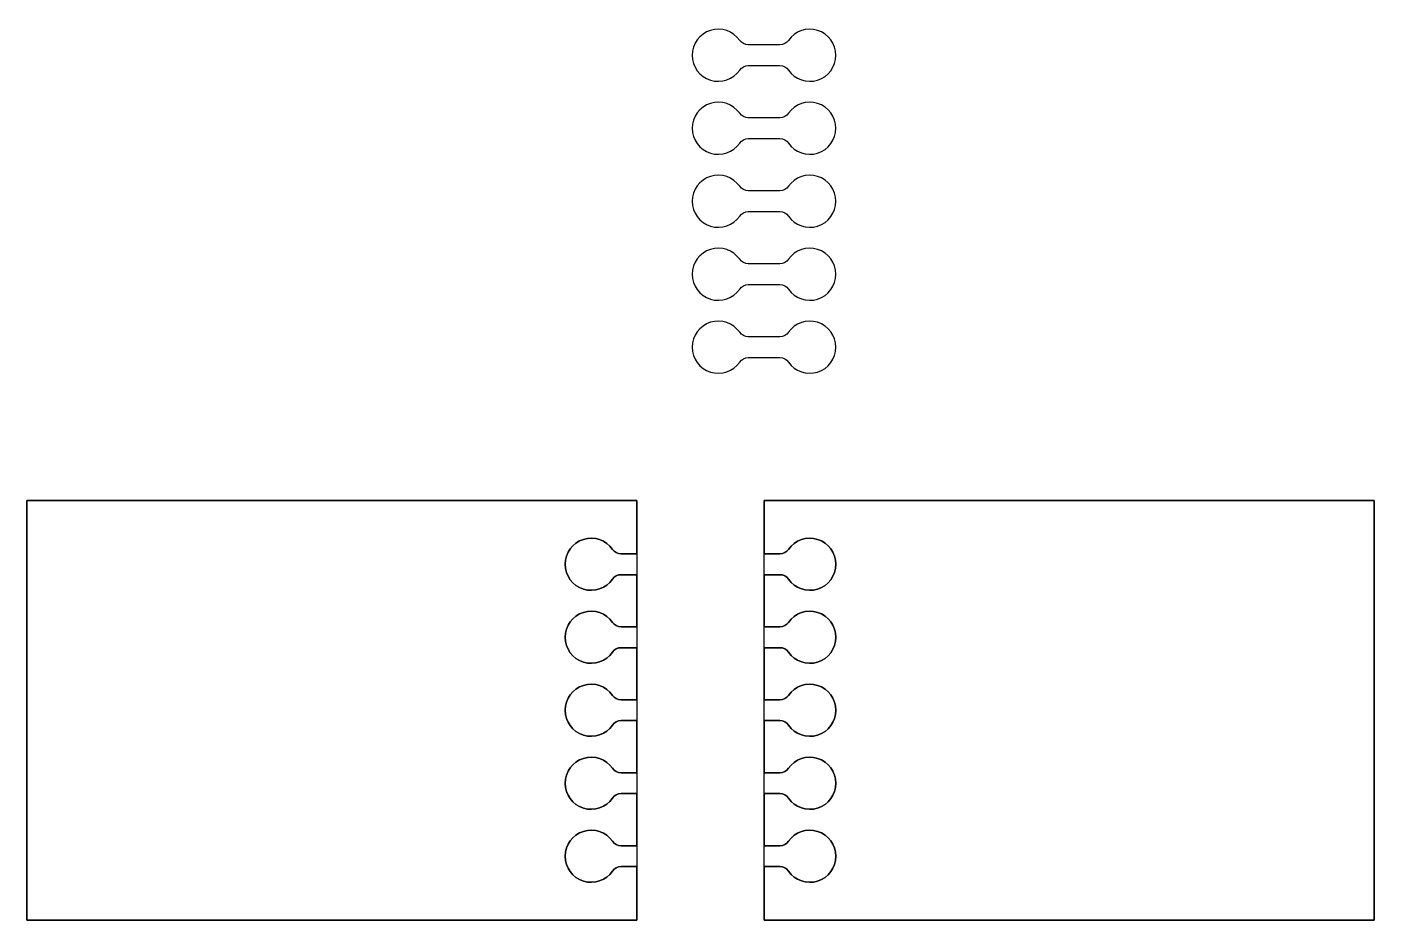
# Model space of a CAD drawing. Extents: x -459 to 71, y -1031 to -680.
import ezdxf

# ---------------------------------------------------------------- set-up
doc = ezdxf.new("R2010")
doc.units = 0
doc.layers.add('1', color=7, linetype='CONTINUOUS')

# ---------------------------------------------------------------- blocks, each defined once
blk = doc.blocks.new('*M0')
at = {"layer": '1', "color": 7, "linetype": 'CONTINUOUS'}
for p, q in [((85.4734, 880.72748, 15), (85.4734, 880.72748, 5)), ((67.4734, 874.57748, 5), (67.4734, 874.57748, 15)), ((73.69705, 874.57748, 5), (67.4734, 874.57748, 5)), ((67.4734, 874.57748, 15), (73.69705, 874.57748, 15)), ((67.4734, 866.37748, 5), (67.4734, 874.57748, 5)), ((73.69705, 874.57748, 15), (73.69705, 874.57748, 5)), ((77.06172, 876.33462, 15), (77.06172, 876.33462, 5)), ((95.7234, 870.47748, 15), (95.7234, 870.47748, 5)), ((67.4734, 866.37748, 15), (67.4734, 866.37748, 5)), ((73.69705, 866.37748, 15), (67.4734, 866.37748, 15)), ((67.4734, 866.37748, 5), (73.69705, 866.37748, 5)), ((73.69705, 866.37748, 15), (73.69705, 866.37748, 5)), ((77.06172, 864.62034, 15), (77.06172, 864.62034, 5)), ((85.4734, 860.22748, 15), (85.4734, 860.22748, 5))]:
    blk.add_line(p, q, dxfattribs=at)
at = {"layer": '1', "color": 7, "linetype": 'CONTINUOUS', "extrusion": (0, 0, -1)}
for centre, radius, start, end in [((-85.4734, 870.47748, -15), 10.25, 34.84990556, 325.15009722), ((-73.697047, 878.67748, -5), 4.1, 214.84990556, 270), ((-73.697047, 862.27748, -5), 4.1, 90, 145.15009444)]:
    blk.add_arc(centre, radius, start, end, dxfattribs=at)
at = {"layer": '1', "color": 7, "linetype": 'CONTINUOUS'}
for centre, radius, start, end in [((85.4734, 870.47748, 5), 10.25, 214.84990556, 145.15009722), ((73.697047, 878.67748, 15), 4.1, 270, 325.15009444), ((73.697047, 862.27748, 15), 4.1, 34.84990556, 90)]:
    blk.add_arc(centre, radius, start, end, dxfattribs=at)
blk = doc.blocks.new('*M1')
at = {"layer": '1', "color": 7, "linetype": 'CONTINUOUS'}
for p, q in [((85.4734, 909.42748, 15), (85.4734, 909.42748, 5)), ((67.4734, 903.27748, 15), (73.69705, 903.27748, 15)), ((67.4734, 903.27748, 5), (67.4734, 903.27748, 15)), ((73.69705, 903.27748, 5), (67.4734, 903.27748, 5)), ((67.4734, 895.07748, 5), (67.4734, 903.27748, 5)), ((73.69705, 903.27748, 15), (73.69705, 903.27748, 5)), ((77.06172, 905.03462, 15), (77.06172, 905.03462, 5)), ((95.7234, 899.17748, 15), (95.7234, 899.17748, 5)), ((73.69705, 895.07748, 15), (67.4734, 895.07748, 15)), ((67.4734, 895.07748, 15), (67.4734, 895.07748, 5)), ((67.4734, 895.07748, 5), (73.69705, 895.07748, 5)), ((73.69705, 895.07748, 15), (73.69705, 895.07748, 5)), ((77.06172, 893.32034, 15), (77.06172, 893.32034, 5)), ((85.4734, 888.92748, 15), (85.4734, 888.92748, 5))]:
    blk.add_line(p, q, dxfattribs=at)
at = {"layer": '1', "color": 7, "linetype": 'CONTINUOUS', "extrusion": (0, 0, -1)}
for centre, radius, start, end in [((-85.4734, 899.17748, -15), 10.25, 34.84990556, 325.15009722), ((-73.697047, 907.37748, -5), 4.1, 214.84990556, 270), ((-73.697047, 890.97748, -5), 4.1, 90, 145.15009444)]:
    blk.add_arc(centre, radius, start, end, dxfattribs=at)
at = {"layer": '1', "color": 7, "linetype": 'CONTINUOUS'}
for centre, radius, start, end in [((85.4734, 899.17748, 5), 10.25, 214.84990556, 145.15009722), ((73.697047, 907.37748, 15), 4.1, 270, 325.15009444), ((73.697047, 890.97748, 15), 4.1, 34.84990556, 90)]:
    blk.add_arc(centre, radius, start, end, dxfattribs=at)
blk = doc.blocks.new('*M2')
at = {"layer": '1', "color": 7, "linetype": 'CONTINUOUS'}
for p, q in [((85.4734, 938.12748, 15), (85.4734, 938.12748, 5)), ((77.06172, 933.73462, 15), (77.06172, 933.73462, 5)), ((67.4734, 931.97748, 15), (73.69705, 931.97748, 15)), ((67.4734, 931.97748, 5), (67.4734, 931.97748, 15)), ((73.69705, 931.97748, 5), (67.4734, 931.97748, 5)), ((67.4734, 923.77748, 5), (67.4734, 931.97748, 5)), ((73.69705, 931.97748, 15), (73.69705, 931.97748, 5)), ((95.7234, 927.87748, 15), (95.7234, 927.87748, 5)), ((73.69705, 923.77748, 15), (67.4734, 923.77748, 15)), ((67.4734, 923.77748, 15), (67.4734, 923.77748, 5)), ((67.4734, 923.77748, 5), (73.69705, 923.77748, 5)), ((73.69705, 923.77748, 15), (73.69705, 923.77748, 5)), ((77.06172, 922.02034, 15), (77.06172, 922.02034, 5)), ((85.4734, 917.62748, 15), (85.4734, 917.62748, 5))]:
    blk.add_line(p, q, dxfattribs=at)
at = {"layer": '1', "color": 7, "linetype": 'CONTINUOUS', "extrusion": (0, 0, -1)}
for centre, radius, start, end in [((-85.4734, 927.87748, -15), 10.25, 34.84990556, 325.15009722), ((-73.697047, 936.07748, -5), 4.1, 214.84990556, 270), ((-73.697047, 919.67748, -5), 4.1, 90, 145.15009444)]:
    blk.add_arc(centre, radius, start, end, dxfattribs=at)
at = {"layer": '1', "color": 7, "linetype": 'CONTINUOUS'}
for centre, radius, start, end in [((85.4734, 927.87748, 5), 10.25, 214.84990556, 145.15009722), ((73.697047, 936.07748, 15), 4.1, 270, 325.15009444), ((73.697047, 919.67748, 15), 4.1, 34.84990556, 90)]:
    blk.add_arc(centre, radius, start, end, dxfattribs=at)
blk = doc.blocks.new('*M3')
at = {"layer": '1', "color": 7, "linetype": 'CONTINUOUS'}
for p, q in [((85.4734, 966.82748, 15), (85.4734, 966.82748, 5)), ((67.4734, 960.67748, 15), (73.69705, 960.67748, 15)), ((67.4734, 960.67748, 5), (67.4734, 960.67748, 15)), ((73.69705, 960.67748, 5), (67.4734, 960.67748, 5)), ((67.4734, 952.47748, 5), (67.4734, 960.67748, 5)), ((73.69705, 960.67748, 15), (73.69705, 960.67748, 5)), ((77.06172, 962.43462, 15), (77.06172, 962.43462, 5)), ((95.7234, 956.57748, 15), (95.7234, 956.57748, 5)), ((73.69705, 952.47748, 15), (67.4734, 952.47748, 15)), ((67.4734, 952.47748, 15), (67.4734, 952.47748, 5)), ((67.4734, 952.47748, 5), (73.69705, 952.47748, 5)), ((73.69705, 952.47748, 15), (73.69705, 952.47748, 5)), ((77.06172, 950.72034, 15), (77.06172, 950.72034, 5)), ((85.4734, 946.32748, 15), (85.4734, 946.32748, 5))]:
    blk.add_line(p, q, dxfattribs=at)
at = {"layer": '1', "color": 7, "linetype": 'CONTINUOUS', "extrusion": (0, 0, -1)}
for centre, radius, start, end in [((-85.4734, 956.57748, -15), 10.25, 34.84990556, 325.15009722), ((-73.697047, 964.77748, -5), 4.1, 214.84990556, 270), ((-73.697047, 948.37748, -5), 4.1, 90, 145.15009444)]:
    blk.add_arc(centre, radius, start, end, dxfattribs=at)
at = {"layer": '1', "color": 7, "linetype": 'CONTINUOUS'}
for centre, radius, start, end in [((85.4734, 956.57748, 5), 10.25, 214.84990556, 145.15009722), ((73.697047, 964.77748, 15), 4.1, 270, 325.15009444), ((73.697047, 948.37748, 15), 4.1, 34.84990556, 90)]:
    blk.add_arc(centre, radius, start, end, dxfattribs=at)
blk = doc.blocks.new('*M4')
at = {"layer": '1', "color": 7, "linetype": 'CONTINUOUS'}
for p, q in [((77.06172, 991.13462, 15), (77.06172, 991.13462, 5)), ((85.4734, 995.52748, 15), (85.4734, 995.52748, 5)), ((67.4734, 989.37748, 15), (73.69705, 989.37748, 15)), ((67.4734, 989.37748, 5), (67.4734, 989.37748, 15)), ((73.69705, 989.37748, 5), (67.4734, 989.37748, 5)), ((67.4734, 981.17748, 5), (67.4734, 989.37748, 5)), ((73.69705, 989.37748, 15), (73.69705, 989.37748, 5)), ((73.69705, 981.17748, 15), (67.4734, 981.17748, 15)), ((67.4734, 981.17748, 15), (67.4734, 981.17748, 5)), ((67.4734, 981.17748, 5), (73.69705, 981.17748, 5)), ((73.69705, 981.17748, 15), (73.69705, 981.17748, 5)), ((95.7234, 985.27748, 15), (95.7234, 985.27748, 5)), ((77.06172, 979.42034, 15), (77.06172, 979.42034, 5)), ((85.4734, 975.02748, 15), (85.4734, 975.02748, 5))]:
    blk.add_line(p, q, dxfattribs=at)
for centre, radius, start, end in [((73.697047, 993.47748, 15), 4.1, 270, 325.15009444), ((85.4734, 985.27748, 5), 10.25, 214.84990556, 145.15009722), ((73.697047, 977.07748, 15), 4.1, 34.84990556, 90)]:
    blk.add_arc(centre, radius, start, end, dxfattribs=at)
at = {"layer": '1', "color": 7, "linetype": 'CONTINUOUS', "extrusion": (0, 0, -1)}
for centre, radius, start, end in [((-73.697047, 993.47748, -5), 4.1, 214.84990556, 270), ((-85.4734, 985.27748, -15), 10.25, 34.84990556, 325.15009722), ((-73.697047, 977.07748, -5), 4.1, 90, 145.15009444)]:
    blk.add_arc(centre, radius, start, end, dxfattribs=at)
blk = doc.blocks.new('*M5')
at = {"layer": '1', "color": 7, "linetype": 'CONTINUOUS'}
for p, q in [((307.4734, 1010.37748, 15), (67.4734, 1010.37748, 15)), ((67.4734, 1010.37748, 15), (67.4734, 989.37748, 15)), ((67.4734, 845.37748), (67.4734, 1010.37748)), ((67.4734, 1010.37748), (307.4734, 1010.37748)), ((67.4734, 1010.37748, 15), (67.4734, 1010.37748)), ((307.4734, 845.37748, 15), (307.4734, 1010.37748, 15)), ((307.4734, 1010.37748), (307.4734, 845.37748)), ((307.4734, 1010.37748, 15), (307.4734, 1010.37748)), ((67.4734, 981.17748, 15), (67.4734, 960.67748, 15)), ((67.4734, 952.47748, 15), (67.4734, 931.97748, 15)), ((67.4734, 923.77748, 15), (67.4734, 903.27748, 15)), ((67.4734, 895.07748, 15), (67.4734, 874.57748, 15)), ((67.4734, 866.37748, 15), (67.4734, 845.37748, 15)), ((67.4734, 845.37748, 15), (307.4734, 845.37748, 15)), ((307.4734, 845.37748), (67.4734, 845.37748)), ((67.4734, 845.37748, 15), (67.4734, 845.37748)), ((307.4734, 845.37748, 15), (307.4734, 845.37748))]:
    blk.add_line(p, q, dxfattribs=at)
blk = doc.blocks.new('*M6')
at = {"layer": '1', "color": 7, "linetype": 'CONTINUOUS'}
for name in ['*M5', '*M4']:
    blk.add_blockref(name, (0, 0), dxfattribs=at)
blk = doc.blocks.new('*M7')
at = {"layer": '1', "color": 7, "linetype": 'CONTINUOUS'}
for name in ['*M6', '*M3']:
    blk.add_blockref(name, (0, 0), dxfattribs=at)
blk = doc.blocks.new('*M8')
at = {"layer": '1', "color": 7, "linetype": 'CONTINUOUS'}
for name in ['*M7', '*M2']:
    blk.add_blockref(name, (0, 0), dxfattribs=at)
blk = doc.blocks.new('*M9')
at = {"layer": '1', "color": 7, "linetype": 'CONTINUOUS'}
for name in ['*M8', '*M1']:
    blk.add_blockref(name, (0, 0), dxfattribs=at)
blk = doc.blocks.new('*M10')
at = {"layer": '1', "color": 7, "linetype": 'CONTINUOUS'}
for name in ['*M9', '*M0']:
    blk.add_blockref(name, (0, 0), dxfattribs=at)
blk = doc.blocks.new('*M11')
at = {"layer": '1', "color": 7, "linetype": 'CONTINUOUS'}
for p, q in [((-85.4734, -860.22748, 15), (-85.4734, -860.22748, 5)), ((-77.06172, -864.62034, 15), (-77.06172, -864.62034, 5)), ((-73.69705, -866.37748, 15), (-67.4734, -866.37748, 15)), ((-73.69705, -866.37748, 15), (-73.69705, -866.37748, 5)), ((-67.4734, -866.37748, 5), (-73.69705, -866.37748, 5)), ((-67.4734, -866.37748, 15), (-67.4734, -866.37748, 5)), ((-67.4734, -866.37748, 5), (-67.4734, -874.57748, 5)), ((-95.7234, -870.47748, 15), (-95.7234, -870.47748, 5)), ((-77.06172, -876.33462, 15), (-77.06172, -876.33462, 5)), ((-73.69705, -874.57748, 5), (-67.4734, -874.57748, 5)), ((-73.69705, -874.57748, 15), (-73.69705, -874.57748, 5)), ((-67.4734, -874.57748, 15), (-73.69705, -874.57748, 15)), ((-67.4734, -874.57748, 5), (-67.4734, -874.57748, 15)), ((-85.4734, -880.72748, 15), (-85.4734, -880.72748, 5))]:
    blk.add_line(p, q, dxfattribs=at)
at = {"layer": '1', "color": 7, "linetype": 'CONTINUOUS', "extrusion": (0, 0, -1)}
for centre, radius, start, end in [((85.4734, -870.47748, -15), 10.25, 214.84990556, 145.15009722), ((73.697047, -862.27748, -5), 4.1, 270, 325.15009444), ((73.697047, -878.67748, -5), 4.1, 34.84990556, 90)]:
    blk.add_arc(centre, radius, start, end, dxfattribs=at)
at = {"layer": '1', "color": 7, "linetype": 'CONTINUOUS'}
for centre, radius, start, end in [((-85.4734, -870.47748, 5), 10.25, 34.84990556, 325.15009722), ((-73.697047, -862.27748, 15), 4.1, 214.84990556, 270), ((-73.697047, -878.67748, 15), 4.1, 90, 145.15009444)]:
    blk.add_arc(centre, radius, start, end, dxfattribs=at)
blk = doc.blocks.new('*M12')
at = {"layer": '1', "color": 7, "linetype": 'CONTINUOUS'}
for p, q in [((-85.4734, -888.92748, 15), (-85.4734, -888.92748, 5)), ((-77.06172, -893.32034, 15), (-77.06172, -893.32034, 5)), ((-73.69705, -895.07748, 15), (-67.4734, -895.07748, 15)), ((-73.69705, -895.07748, 15), (-73.69705, -895.07748, 5)), ((-67.4734, -895.07748, 5), (-73.69705, -895.07748, 5)), ((-67.4734, -895.07748, 15), (-67.4734, -895.07748, 5)), ((-67.4734, -895.07748, 5), (-67.4734, -903.27748, 5)), ((-95.7234, -899.17748, 15), (-95.7234, -899.17748, 5)), ((-77.06172, -905.03462, 15), (-77.06172, -905.03462, 5)), ((-67.4734, -903.27748, 15), (-73.69705, -903.27748, 15)), ((-73.69705, -903.27748, 5), (-67.4734, -903.27748, 5)), ((-73.69705, -903.27748, 15), (-73.69705, -903.27748, 5)), ((-67.4734, -903.27748, 5), (-67.4734, -903.27748, 15)), ((-85.4734, -909.42748, 15), (-85.4734, -909.42748, 5))]:
    blk.add_line(p, q, dxfattribs=at)
at = {"layer": '1', "color": 7, "linetype": 'CONTINUOUS', "extrusion": (0, 0, -1)}
for centre, radius, start, end in [((85.4734, -899.17748, -15), 10.25, 214.84990556, 145.15009722), ((73.697047, -890.97748, -5), 4.1, 270, 325.15009444), ((73.697047, -907.37748, -5), 4.1, 34.84990556, 90)]:
    blk.add_arc(centre, radius, start, end, dxfattribs=at)
at = {"layer": '1', "color": 7, "linetype": 'CONTINUOUS'}
for centre, radius, start, end in [((-85.4734, -899.17748, 5), 10.25, 34.84990556, 325.15009722), ((-73.697047, -890.97748, 15), 4.1, 214.84990556, 270), ((-73.697047, -907.37748, 15), 4.1, 90, 145.15009444)]:
    blk.add_arc(centre, radius, start, end, dxfattribs=at)
blk = doc.blocks.new('*M13')
at = {"layer": '1', "color": 7, "linetype": 'CONTINUOUS'}
for p, q in [((-85.4734, -917.62748, 15), (-85.4734, -917.62748, 5)), ((-77.06172, -922.02034, 15), (-77.06172, -922.02034, 5)), ((-73.69705, -923.77748, 15), (-67.4734, -923.77748, 15)), ((-73.69705, -923.77748, 15), (-73.69705, -923.77748, 5)), ((-67.4734, -923.77748, 5), (-73.69705, -923.77748, 5)), ((-67.4734, -923.77748, 15), (-67.4734, -923.77748, 5)), ((-67.4734, -923.77748, 5), (-67.4734, -931.97748, 5)), ((-95.7234, -927.87748, 15), (-95.7234, -927.87748, 5)), ((-67.4734, -931.97748, 15), (-73.69705, -931.97748, 15)), ((-73.69705, -931.97748, 5), (-67.4734, -931.97748, 5)), ((-73.69705, -931.97748, 15), (-73.69705, -931.97748, 5)), ((-67.4734, -931.97748, 5), (-67.4734, -931.97748, 15)), ((-77.06172, -933.73462, 15), (-77.06172, -933.73462, 5)), ((-85.4734, -938.12748, 15), (-85.4734, -938.12748, 5))]:
    blk.add_line(p, q, dxfattribs=at)
at = {"layer": '1', "color": 7, "linetype": 'CONTINUOUS', "extrusion": (0, 0, -1)}
for centre, radius, start, end in [((85.4734, -927.87748, -15), 10.25, 214.84990556, 145.15009722), ((73.697047, -919.67748, -5), 4.1, 270, 325.15009444), ((73.697047, -936.07748, -5), 4.1, 34.84990556, 90)]:
    blk.add_arc(centre, radius, start, end, dxfattribs=at)
at = {"layer": '1', "color": 7, "linetype": 'CONTINUOUS'}
for centre, radius, start, end in [((-85.4734, -927.87748, 5), 10.25, 34.84990556, 325.15009722), ((-73.697047, -919.67748, 15), 4.1, 214.84990556, 270), ((-73.697047, -936.07748, 15), 4.1, 90, 145.15009444)]:
    blk.add_arc(centre, radius, start, end, dxfattribs=at)
blk = doc.blocks.new('*M14')
at = {"layer": '1', "color": 7, "linetype": 'CONTINUOUS'}
for p, q in [((-85.4734, -946.32748, 15), (-85.4734, -946.32748, 5)), ((-77.06172, -950.72034, 15), (-77.06172, -950.72034, 5)), ((-73.69705, -952.47748, 15), (-67.4734, -952.47748, 15)), ((-73.69705, -952.47748, 15), (-73.69705, -952.47748, 5)), ((-67.4734, -952.47748, 5), (-73.69705, -952.47748, 5)), ((-67.4734, -952.47748, 15), (-67.4734, -952.47748, 5)), ((-67.4734, -952.47748, 5), (-67.4734, -960.67748, 5)), ((-95.7234, -956.57748, 15), (-95.7234, -956.57748, 5)), ((-77.06172, -962.43462, 15), (-77.06172, -962.43462, 5)), ((-67.4734, -960.67748, 15), (-73.69705, -960.67748, 15)), ((-73.69705, -960.67748, 5), (-67.4734, -960.67748, 5)), ((-73.69705, -960.67748, 15), (-73.69705, -960.67748, 5)), ((-67.4734, -960.67748, 5), (-67.4734, -960.67748, 15)), ((-85.4734, -966.82748, 15), (-85.4734, -966.82748, 5))]:
    blk.add_line(p, q, dxfattribs=at)
at = {"layer": '1', "color": 7, "linetype": 'CONTINUOUS', "extrusion": (0, 0, -1)}
for centre, radius, start, end in [((85.4734, -956.57748, -15), 10.25, 214.84990556, 145.15009722), ((73.697047, -948.37748, -5), 4.1, 270, 325.15009444), ((73.697047, -964.77748, -5), 4.1, 34.84990556, 90)]:
    blk.add_arc(centre, radius, start, end, dxfattribs=at)
at = {"layer": '1', "color": 7, "linetype": 'CONTINUOUS'}
for centre, radius, start, end in [((-85.4734, -956.57748, 5), 10.25, 34.84990556, 325.15009722), ((-73.697047, -948.37748, 15), 4.1, 214.84990556, 270), ((-73.697047, -964.77748, 15), 4.1, 90, 145.15009444)]:
    blk.add_arc(centre, radius, start, end, dxfattribs=at)
blk = doc.blocks.new('*M15')
at = {"layer": '1', "color": 7, "linetype": 'CONTINUOUS'}
for p, q in [((-85.4734, -975.02748, 15), (-85.4734, -975.02748, 5)), ((-77.06172, -979.42034, 15), (-77.06172, -979.42034, 5)), ((-95.7234, -985.27748, 15), (-95.7234, -985.27748, 5)), ((-73.69705, -981.17748, 15), (-67.4734, -981.17748, 15)), ((-73.69705, -981.17748, 15), (-73.69705, -981.17748, 5)), ((-67.4734, -981.17748, 5), (-73.69705, -981.17748, 5)), ((-67.4734, -981.17748, 15), (-67.4734, -981.17748, 5)), ((-67.4734, -981.17748, 5), (-67.4734, -989.37748, 5)), ((-67.4734, -989.37748, 15), (-73.69705, -989.37748, 15)), ((-73.69705, -989.37748, 5), (-67.4734, -989.37748, 5)), ((-73.69705, -989.37748, 15), (-73.69705, -989.37748, 5)), ((-67.4734, -989.37748, 5), (-67.4734, -989.37748, 15)), ((-85.4734, -995.52748, 15), (-85.4734, -995.52748, 5)), ((-77.06172, -991.13462, 15), (-77.06172, -991.13462, 5))]:
    blk.add_line(p, q, dxfattribs=at)
at = {"layer": '1', "color": 7, "linetype": 'CONTINUOUS', "extrusion": (0, 0, -1)}
for centre, radius, start, end in [((85.4734, -985.27748, -15), 10.25, 214.84990556, 145.15009722), ((73.697047, -977.07748, -5), 4.1, 270, 325.15009444), ((73.697047, -993.47748, -5), 4.1, 34.84990556, 90)]:
    blk.add_arc(centre, radius, start, end, dxfattribs=at)
at = {"layer": '1', "color": 7, "linetype": 'CONTINUOUS'}
for centre, radius, start, end in [((-85.4734, -985.27748, 5), 10.25, 34.84990556, 325.15009722), ((-73.697047, -977.07748, 15), 4.1, 214.84990556, 270), ((-73.697047, -993.47748, 15), 4.1, 90, 145.15009444)]:
    blk.add_arc(centre, radius, start, end, dxfattribs=at)
blk = doc.blocks.new('*M16')
at = {"layer": '1', "color": 7, "linetype": 'CONTINUOUS'}
for p, q in [((-67.4734, -845.37748, 15), (-307.4734, -845.37748, 15)), ((-307.4734, -845.37748, 15), (-307.4734, -1010.37748, 15)), ((-307.4734, -1010.37748), (-307.4734, -845.37748)), ((-307.4734, -845.37748), (-67.4734, -845.37748)), ((-307.4734, -845.37748, 15), (-307.4734, -845.37748)), ((-67.4734, -866.37748, 15), (-67.4734, -845.37748, 15)), ((-67.4734, -845.37748), (-67.4734, -1010.37748)), ((-67.4734, -845.37748, 15), (-67.4734, -845.37748)), ((-67.4734, -895.07748, 15), (-67.4734, -874.57748, 15)), ((-67.4734, -923.77748, 15), (-67.4734, -903.27748, 15)), ((-67.4734, -952.47748, 15), (-67.4734, -931.97748, 15)), ((-67.4734, -981.17748, 15), (-67.4734, -960.67748, 15)), ((-67.4734, -1010.37748, 15), (-67.4734, -989.37748, 15)), ((-307.4734, -1010.37748, 15), (-67.4734, -1010.37748, 15)), ((-67.4734, -1010.37748), (-307.4734, -1010.37748)), ((-307.4734, -1010.37748, 15), (-307.4734, -1010.37748)), ((-67.4734, -1010.37748, 15), (-67.4734, -1010.37748))]:
    blk.add_line(p, q, dxfattribs=at)
blk = doc.blocks.new('*M17')
at = {"layer": '1', "color": 7, "linetype": 'CONTINUOUS'}
for name in ['*M16', '*M15']:
    blk.add_blockref(name, (0, 0), dxfattribs=at)
blk = doc.blocks.new('*M18')
at = {"layer": '1', "color": 7, "linetype": 'CONTINUOUS'}
for name in ['*M17', '*M14']:
    blk.add_blockref(name, (0, 0), dxfattribs=at)
blk = doc.blocks.new('*M19')
at = {"layer": '1', "color": 7, "linetype": 'CONTINUOUS'}
for name in ['*M18', '*M13']:
    blk.add_blockref(name, (0, 0), dxfattribs=at)
blk = doc.blocks.new('*M20')
at = {"layer": '1', "color": 7, "linetype": 'CONTINUOUS'}
for name in ['*M19', '*M12']:
    blk.add_blockref(name, (0, 0), dxfattribs=at)
blk = doc.blocks.new('*M21')
at = {"layer": '1', "color": 7, "linetype": 'CONTINUOUS'}
for name in ['*M20', '*M11']:
    blk.add_blockref(name, (0, 0), dxfattribs=at)
blk = doc.blocks.new('*M22')
at = {"layer": '1', "color": 7, "linetype": 'CONTINUOUS'}
for p, q in [((49.4734, 995.52748, 15), (49.4734, 995.52748, 5)), ((57.88508, 991.13462, 15), (57.88508, 991.13462, 5)), ((77.06172, 991.13462, 15), (77.06172, 991.13462, 5)), ((85.4734, 995.52748, 15), (85.4734, 995.52748, 5)), ((73.69705, 989.37748, 5), (61.24975, 989.37748, 5)), ((61.24975, 989.37748, 15), (61.24975, 989.37748, 5)), ((73.69705, 989.37748, 15), (61.24975, 989.37748, 15)), ((73.69705, 989.37748, 15), (73.69705, 989.37748, 5)), ((39.2234, 985.27748, 15), (39.2234, 985.27748, 5)), ((61.24975, 981.17748, 15), (61.24975, 981.17748, 5)), ((61.24975, 981.17748, 5), (73.69705, 981.17748, 5)), ((61.24975, 981.17748, 15), (73.69705, 981.17748, 15)), ((73.69705, 981.17748, 15), (73.69705, 981.17748, 5)), ((95.7234, 985.27748, 15), (95.7234, 985.27748, 5)), ((57.88508, 979.42034, 15), (57.88508, 979.42034, 5)), ((77.06172, 979.42034, 15), (77.06172, 979.42034, 5)), ((49.4734, 975.02748, 15), (49.4734, 975.02748, 5)), ((85.4734, 975.02748, 15), (85.4734, 975.02748, 5))]:
    blk.add_line(p, q, dxfattribs=at)
for centre, start, end in [((49.4734, 985.27748, 5), 34.84990556, 325.15009722), ((49.4734, 985.27748, 15), 34.84990556, 325.15009722), ((85.4734, 985.27748, 5), 214.84990556, 145.15009722), ((85.4734, 985.27748, 15), 214.84990556, 145.15009722)]:
    blk.add_arc(centre, 10.25, start, end, dxfattribs=at)
at = {"layer": '1', "color": 7, "linetype": 'CONTINUOUS', "extrusion": (0, 0, -1)}
for centre, start, end in [((-61.249753, 993.47748, -5), 270, 325.15009444), ((-61.249753, 993.47748, -15), 270, 325.15009444), ((-73.697047, 993.47748, -5), 214.84990556, 270), ((-73.697047, 993.47748, -15), 214.84990556, 270), ((-61.249753, 977.07748, -5), 34.84990556, 90), ((-61.249753, 977.07748, -15), 34.84990556, 90), ((-73.697047, 977.07748, -5), 90, 145.15009444), ((-73.697047, 977.07748, -15), 90, 145.15009444)]:
    blk.add_arc(centre, 4.1, start, end, dxfattribs=at)
blk = doc.blocks.new('*M23')
at = {"layer": '1', "color": 7, "linetype": 'CONTINUOUS'}
for p, q in [((49.4734, 966.82748, 15), (49.4734, 966.82748, 5)), ((85.4734, 966.82748, 15), (85.4734, 966.82748, 5)), ((57.88508, 962.43462, 15), (57.88508, 962.43462, 5)), ((73.69705, 960.67748, 5), (61.24975, 960.67748, 5)), ((61.24975, 960.67748, 15), (61.24975, 960.67748, 5)), ((73.69705, 960.67748, 15), (61.24975, 960.67748, 15)), ((73.69705, 960.67748, 15), (73.69705, 960.67748, 5)), ((77.06172, 962.43462, 15), (77.06172, 962.43462, 5)), ((39.2234, 956.57748, 15), (39.2234, 956.57748, 5)), ((95.7234, 956.57748, 15), (95.7234, 956.57748, 5)), ((57.88508, 950.72034, 15), (57.88508, 950.72034, 5)), ((61.24975, 952.47748, 15), (61.24975, 952.47748, 5)), ((61.24975, 952.47748, 5), (73.69705, 952.47748, 5)), ((61.24975, 952.47748, 15), (73.69705, 952.47748, 15)), ((73.69705, 952.47748, 15), (73.69705, 952.47748, 5)), ((77.06172, 950.72034, 15), (77.06172, 950.72034, 5)), ((49.4734, 946.32748, 15), (49.4734, 946.32748, 5)), ((85.4734, 946.32748, 15), (85.4734, 946.32748, 5))]:
    blk.add_line(p, q, dxfattribs=at)
for centre, start, end in [((49.4734, 956.57748, 5), 34.84990556, 325.15009722), ((49.4734, 956.57748, 15), 34.84990556, 325.15009722), ((85.4734, 956.57748, 5), 214.84990556, 145.15009722), ((85.4734, 956.57748, 15), 214.84990556, 145.15009722)]:
    blk.add_arc(centre, 10.25, start, end, dxfattribs=at)
at = {"layer": '1', "color": 7, "linetype": 'CONTINUOUS', "extrusion": (0, 0, -1)}
for centre, start, end in [((-61.249753, 964.77748, -5), 270, 325.15009444), ((-61.249753, 964.77748, -15), 270, 325.15009444), ((-73.697047, 964.77748, -5), 214.84990556, 270), ((-73.697047, 964.77748, -15), 214.84990556, 270), ((-61.249753, 948.37748, -5), 34.84990556, 90), ((-61.249753, 948.37748, -15), 34.84990556, 90), ((-73.697047, 948.37748, -5), 90, 145.15009444), ((-73.697047, 948.37748, -15), 90, 145.15009444)]:
    blk.add_arc(centre, 4.1, start, end, dxfattribs=at)
blk = doc.blocks.new('*M24')
at = {"layer": '1', "color": 7, "linetype": 'CONTINUOUS'}
for p, q in [((49.4734, 938.12748, 15), (49.4734, 938.12748, 5)), ((85.4734, 938.12748, 15), (85.4734, 938.12748, 5)), ((57.88508, 933.73462, 15), (57.88508, 933.73462, 5)), ((77.06172, 933.73462, 15), (77.06172, 933.73462, 5)), ((39.2234, 927.87748, 15), (39.2234, 927.87748, 5)), ((73.69705, 931.97748, 5), (61.24975, 931.97748, 5)), ((61.24975, 931.97748, 15), (61.24975, 931.97748, 5)), ((73.69705, 931.97748, 15), (61.24975, 931.97748, 15)), ((73.69705, 931.97748, 15), (73.69705, 931.97748, 5)), ((95.7234, 927.87748, 15), (95.7234, 927.87748, 5)), ((61.24975, 923.77748, 15), (61.24975, 923.77748, 5)), ((61.24975, 923.77748, 5), (73.69705, 923.77748, 5)), ((61.24975, 923.77748, 15), (73.69705, 923.77748, 15)), ((73.69705, 923.77748, 15), (73.69705, 923.77748, 5)), ((49.4734, 917.62748, 15), (49.4734, 917.62748, 5)), ((57.88508, 922.02034, 15), (57.88508, 922.02034, 5)), ((77.06172, 922.02034, 15), (77.06172, 922.02034, 5)), ((85.4734, 917.62748, 15), (85.4734, 917.62748, 5))]:
    blk.add_line(p, q, dxfattribs=at)
for centre, start, end in [((49.4734, 927.87748, 5), 34.84990556, 325.15009722), ((49.4734, 927.87748, 15), 34.84990556, 325.15009722), ((85.4734, 927.87748, 5), 214.84990556, 145.15009722), ((85.4734, 927.87748, 15), 214.84990556, 145.15009722)]:
    blk.add_arc(centre, 10.25, start, end, dxfattribs=at)
at = {"layer": '1', "color": 7, "linetype": 'CONTINUOUS', "extrusion": (0, 0, -1)}
for centre, start, end in [((-61.249753, 936.07748, -5), 270, 325.15009444), ((-61.249753, 936.07748, -15), 270, 325.15009444), ((-73.697047, 936.07748, -5), 214.84990556, 270), ((-73.697047, 936.07748, -15), 214.84990556, 270), ((-61.249753, 919.67748, -5), 34.84990556, 90), ((-61.249753, 919.67748, -15), 34.84990556, 90), ((-73.697047, 919.67748, -5), 90, 145.15009444), ((-73.697047, 919.67748, -15), 90, 145.15009444)]:
    blk.add_arc(centre, 4.1, start, end, dxfattribs=at)
blk = doc.blocks.new('*M25')
at = {"layer": '1', "color": 7, "linetype": 'CONTINUOUS'}
for p, q in [((49.4734, 909.42748, 15), (49.4734, 909.42748, 5)), ((85.4734, 909.42748, 15), (85.4734, 909.42748, 5)), ((57.88508, 905.03462, 15), (57.88508, 905.03462, 5)), ((73.69705, 903.27748, 5), (61.24975, 903.27748, 5)), ((61.24975, 903.27748, 15), (61.24975, 903.27748, 5)), ((73.69705, 903.27748, 15), (61.24975, 903.27748, 15)), ((73.69705, 903.27748, 15), (73.69705, 903.27748, 5)), ((77.06172, 905.03462, 15), (77.06172, 905.03462, 5)), ((39.2234, 899.17748, 15), (39.2234, 899.17748, 5)), ((95.7234, 899.17748, 15), (95.7234, 899.17748, 5)), ((57.88508, 893.32034, 15), (57.88508, 893.32034, 5)), ((61.24975, 895.07748, 15), (61.24975, 895.07748, 5)), ((61.24975, 895.07748, 5), (73.69705, 895.07748, 5)), ((61.24975, 895.07748, 15), (73.69705, 895.07748, 15)), ((73.69705, 895.07748, 15), (73.69705, 895.07748, 5)), ((77.06172, 893.32034, 15), (77.06172, 893.32034, 5)), ((49.4734, 888.92748, 15), (49.4734, 888.92748, 5)), ((85.4734, 888.92748, 15), (85.4734, 888.92748, 5))]:
    blk.add_line(p, q, dxfattribs=at)
for centre, start, end in [((49.4734, 899.17748, 5), 34.84990556, 325.15009722), ((49.4734, 899.17748, 15), 34.84990556, 325.15009722), ((85.4734, 899.17748, 5), 214.84990556, 145.15009722), ((85.4734, 899.17748, 15), 214.84990556, 145.15009722)]:
    blk.add_arc(centre, 10.25, start, end, dxfattribs=at)
at = {"layer": '1', "color": 7, "linetype": 'CONTINUOUS', "extrusion": (0, 0, -1)}
for centre, start, end in [((-61.249753, 907.37748, -5), 270, 325.15009444), ((-61.249753, 907.37748, -15), 270, 325.15009444), ((-73.697047, 907.37748, -5), 214.84990556, 270), ((-73.697047, 907.37748, -15), 214.84990556, 270), ((-61.249753, 890.97748, -5), 34.84990556, 90), ((-61.249753, 890.97748, -15), 34.84990556, 90), ((-73.697047, 890.97748, -5), 90, 145.15009444), ((-73.697047, 890.97748, -15), 90, 145.15009444)]:
    blk.add_arc(centre, 4.1, start, end, dxfattribs=at)
blk = doc.blocks.new('*M26')
at = {"layer": '1', "color": 7, "linetype": 'CONTINUOUS'}
for p, q in [((49.4734, 880.72748, 15), (49.4734, 880.72748, 5)), ((85.4734, 880.72748, 15), (85.4734, 880.72748, 5)), ((57.88508, 876.33462, 15), (57.88508, 876.33462, 5)), ((73.69705, 874.57748, 5), (61.24975, 874.57748, 5)), ((61.24975, 874.57748, 15), (61.24975, 874.57748, 5)), ((73.69705, 874.57748, 15), (61.24975, 874.57748, 15)), ((73.69705, 874.57748, 15), (73.69705, 874.57748, 5)), ((77.06172, 876.33462, 15), (77.06172, 876.33462, 5)), ((39.2234, 870.47748, 15), (39.2234, 870.47748, 5)), ((95.7234, 870.47748, 15), (95.7234, 870.47748, 5)), ((57.88508, 864.62034, 15), (57.88508, 864.62034, 5)), ((61.24975, 866.37748, 15), (61.24975, 866.37748, 5)), ((61.24975, 866.37748, 5), (73.69705, 866.37748, 5)), ((61.24975, 866.37748, 15), (73.69705, 866.37748, 15)), ((73.69705, 866.37748, 15), (73.69705, 866.37748, 5)), ((77.06172, 864.62034, 15), (77.06172, 864.62034, 5)), ((49.4734, 860.22748, 15), (49.4734, 860.22748, 5)), ((85.4734, 860.22748, 15), (85.4734, 860.22748, 5))]:
    blk.add_line(p, q, dxfattribs=at)
for centre, start, end in [((49.4734, 870.47748, 5), 34.84990556, 325.15009722), ((49.4734, 870.47748, 15), 34.84990556, 325.15009722), ((85.4734, 870.47748, 5), 214.84990556, 145.15009722), ((85.4734, 870.47748, 15), 214.84990556, 145.15009722)]:
    blk.add_arc(centre, 10.25, start, end, dxfattribs=at)
at = {"layer": '1', "color": 7, "linetype": 'CONTINUOUS', "extrusion": (0, 0, -1)}
for centre, start, end in [((-61.249753, 878.67748, -5), 270, 325.15009444), ((-61.249753, 878.67748, -15), 270, 325.15009444), ((-73.697047, 878.67748, -5), 214.84990556, 270), ((-73.697047, 878.67748, -15), 214.84990556, 270), ((-61.249753, 862.27748, -5), 34.84990556, 90), ((-61.249753, 862.27748, -15), 34.84990556, 90), ((-73.697047, 862.27748, -5), 90, 145.15009444), ((-73.697047, 862.27748, -15), 90, 145.15009444)]:
    blk.add_arc(centre, 4.1, start, end, dxfattribs=at)

msp = doc.modelspace()

# ---------------------------------------------------------------- block references
at = {"layer": '1', "color": 7, "linetype": 'CONTINUOUS'}
for name, p in [('*M22', (-236.19248, -1676.3347, -5)), ('*M23', (-236.19248, -1676.3347, -5)), ('*M24', (-236.19248, -1676.3347, -5)), ('*M25', (-236.19248, -1676.3347, -5)), ('*M26', (-236.19248, -1676.3347, -5)), ('*M21', (-151.24568, -20.72974)), ('*M10', (-236.19248, -1876.4847))]:
    msp.add_blockref(name, p, dxfattribs=at)

doc.saveas('drawing.dxf')
